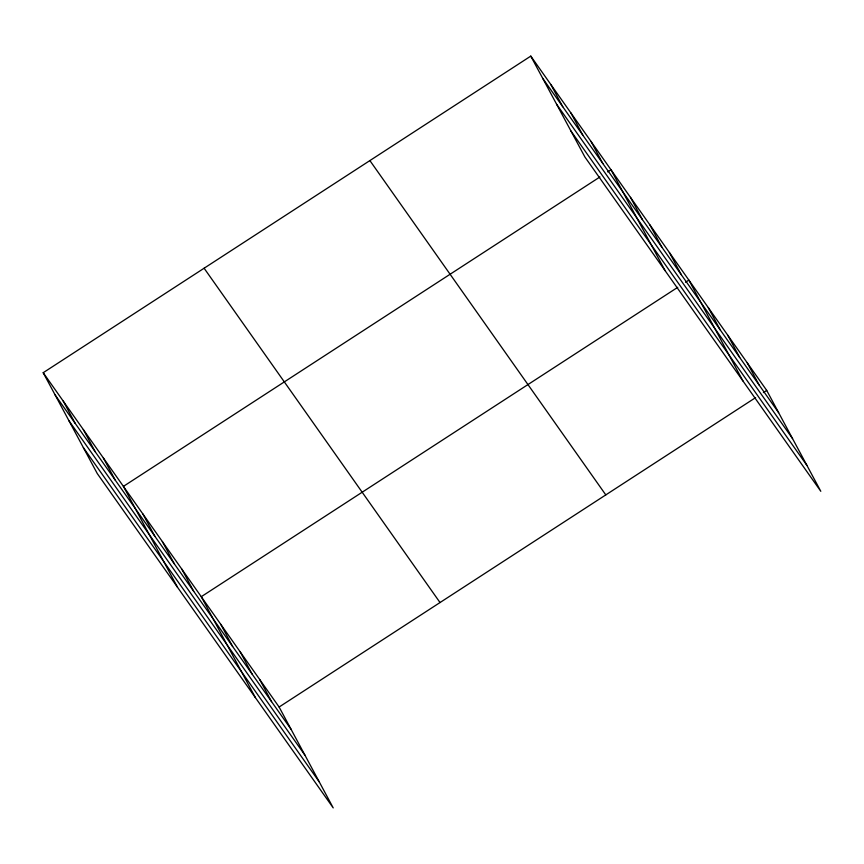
<?xml version="1.0" encoding="UTF-8"?>
<svg xmlns="http://www.w3.org/2000/svg" width="864" height="864" viewBox="0 0 864 864"><rect width="100%" height="100%" fill="white"/><g stroke="black" fill="none" stroke-linecap="round" stroke-linejoin="round"><path stroke-width="1.3" d="M43.2 372.708L279.115 707.022L333.212 807.894L97.286 473.58L43.2 372.708L530.788 56.106L766.714 390.42L820.8 491.292L584.885 156.978L530.788 56.106M599.908 176.98L123.412 486.378L177.498 587.25M607.673 171.925L610.999 169.765L665.096 270.648M677.765 287.302L201.269 596.7L255.355 697.572M685.53 282.258L688.856 280.087L742.943 380.97M279.115 707.022L755.611 397.624M763.376 392.58L766.714 390.42M542.711 78.332L778.626 412.646M556.632 104.285L792.547 438.599M570.964 131.026L806.879 465.34M369.889 160.585L605.804 494.899M204.109 268.229L440.024 602.543M55.123 394.934L291.038 729.248M69.034 420.887L304.949 755.201M83.376 447.628L319.291 781.942M747.252 362.837L759.164 385.063M727.78 335.254L739.703 357.48M708.318 307.67L720.241 329.908M669.395 252.515L681.318 274.741M649.933 224.932L661.856 247.158M630.472 197.348L642.384 219.586M590.954 141.35L602.867 163.588M570.899 112.936L582.822 135.162M550.843 84.521L562.766 106.747M259.654 679.439L271.577 701.665M240.192 651.856L252.115 674.093M220.73 624.272L232.643 646.51M181.796 569.117L193.72 591.343M162.335 541.534L174.258 563.771M142.873 513.95L154.796 536.188M103.356 457.952L115.279 480.19M83.311 429.538L95.224 451.775M63.256 401.123L75.168 423.36"/></g></svg>
